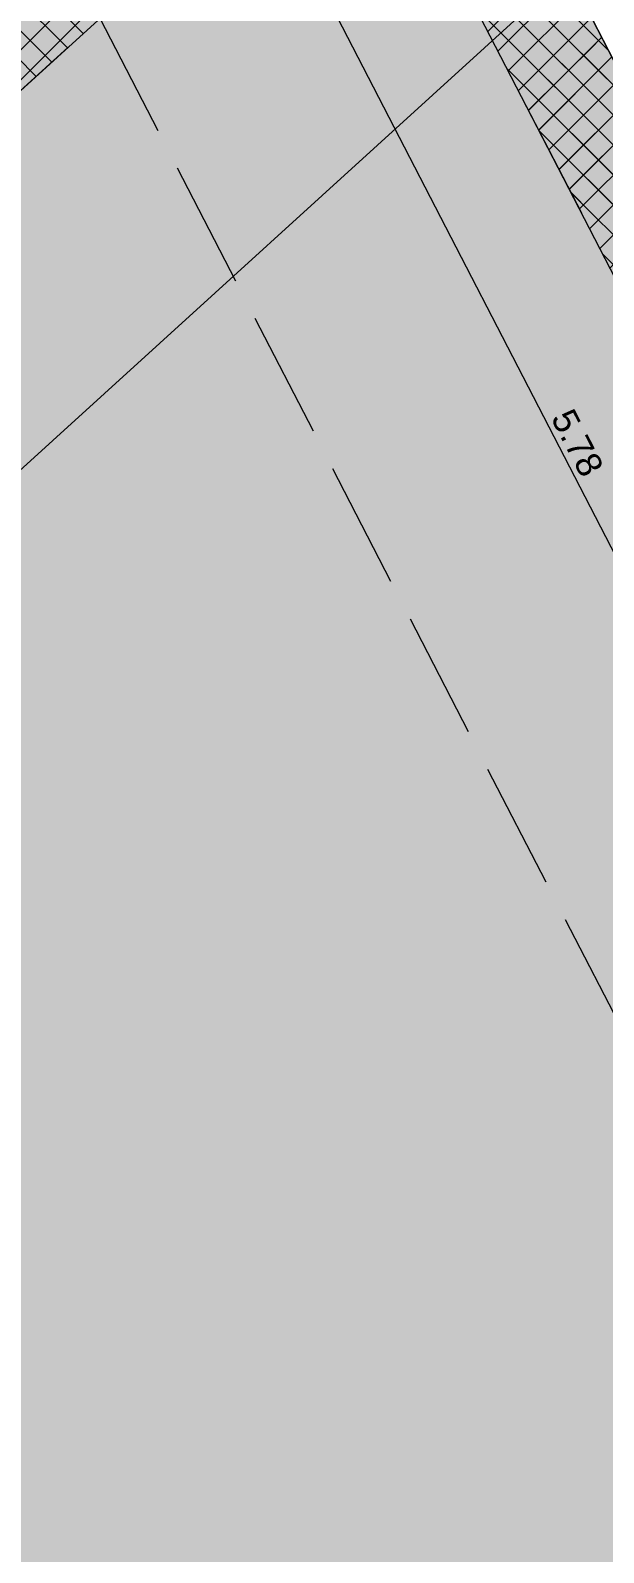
# Model space of a CAD drawing. Header units: metres. Extents: x 2688579.7 to 2688666, y 1281656.9 to 1281721.4.
# Drawn here: x 2688617.67 to 2688619.7, y 1281664.22 to 1281669.62 of the extents above; entities that cross this region are included whole.
import ezdxf

# ---------------------------------------------------------------- set-up
doc = ezdxf.new("R2010")
doc.units = ezdxf.units.M
doc.linetypes.add('Strich 9_3mm', pattern=[0.6, 0.45, -0.15])
for name, color, linetype in [('00 11 Geometer', 7, 'Continuous'), ('00 80 Plangrafik', 7, 'Continuous'), ('01 11 AW tragend', 7, 'Continuous'), ('02 11 Fundamente', 7, 'Continuous'), ('02 12 Unterzüge_Deckenabsätze', 7, 'Continuous'), ('03 14 Rampen', 7, 'Continuous'), ('07 11 Bemassung aussen', 7, 'Continuous'), ('07 12 Bemassung innen', 7, 'Continuous'), ('09 11 Raumdefinitionen.SIA 416', 7, 'Continuous')]:
    doc.layers.add(name, color=color, linetype=linetype)
doc.styles.add('ERSTELLTER_STIL_1', font='arial.ttf')
doc.dimstyles.new('ERSTELLTER_STIL__2', dxfattribs={"dimtxt": 0.08999999761581422, "dimasz": 0.07125000000000001, "dimexe": 0.18, "dimexo": 0.05, "dimgap": 0.09, "dimtad": 1, "dimzin": 0, "dimdsep": 46, "dimtxsty": 'ERSTELLTER_STIL_1', "dimblk": 'ARROWHEAD_6', "dimblk1": 'ARROWHEAD_6', "dimblk2": 'ARROWHEAD_6', "dimcen": 0.09, "dimclrd": 7, "dimclre": 7, "dimclrt": 7, "dimazin": 0, "dimtfac": 1, "dimtdec": 4, "dimtmove": 0, "dimatfit": 3, "dimfxl": 1, "dimtolj": 1, "dimtzin": 0, "dimarcsym": 0})
pattern_1 = [(44.99999999999999, (-190.4483196355036, -7.138988810048026), (-0.05303300858899104, 0.05303300858899108), []), (135.0000000000002, (-190.4483196355036, -7.138988810048026), (0.0530330085889909, 0.05303300858899123), [])]

# ---------------------------------------------------------------- blocks, each defined once
blk = doc.blocks.new('*D13')
at = {"layer": '07 11 Bemassung aussen', "color": 7, "linetype": 'Continuous', "lineweight": 5, "transparency": 16777216}
for p, q in [((227.138000304786, 20.87027169749154), (226.4547099775438, 21.62128849562995)), ((227.0906822333346, 20.92227984849082), (227.132288754134, 20.96013430565199)), ((223.1763735041531, 17.36096231322492), (227.0906822333346, 20.92227984849082)), ((218.0834199205262, 12.72728976500503), (223.1763735041531, 17.36096231322492))]:
    blk.add_line(p, q, dxfattribs=at)
at = {"layer": '07 11 Bemassung aussen', "color": 7, "linetype": 'Continuous', "lineweight": 18, "transparency": 16777216}
for p, q in [((227.0881808575758, 20.86930586318375), (227.0931836090934, 20.97525383379789)), ((223.1788748799119, 17.41393629853199), (223.1738721283943, 17.30798832791785))]:
    blk.add_line(p, q, dxfattribs=at)
at = {"layer": '07 11 Bemassung aussen', "color": 7, "lineweight": 18, "transparency": 16777216, "insert": (225.0328564670389, 19.07436332488127), "char_height": 0.08999999761581422, "attachment_point": 7, "rotation": 42.29656170147634, "style": 'ERSTELLTER_STIL_1'}
blk.add_mtext('\\A1;{\\pql;\\fArial|b0|i0|c0|p38;5.29}', dxfattribs=at)
blk = doc.blocks.new('ARROWHEAD_6')
at = {"color": 0, "linetype": 'Continuous', "lineweight": 0}
for p, q in [((0, 0), (-1, 0)), ((-0.5, -0.5), (0.5, 0.5))]:
    blk.add_line(p, q, dxfattribs=at)
blk = doc.blocks.new('*D16')
at = {"layer": '07 11 Bemassung aussen', "color": 7, "linetype": 'Continuous', "lineweight": 5, "transparency": 16777216}
for p, q in [((225.81199239111, 21.85724288426768), (221.4001992362794, 30.4062463499589)), ((226.478476811365, 22.20118839965817), (225.7495094767111, 21.82499799219982)), ((228.4624022574736, 16.72138035901861), (225.81199239111, 21.85724288426768)), ((228.8178606149429, 16.90481796722685), (228.3999193430747, 16.68913546695075)), ((228.4881981711279, 16.67139402749948), (228.4624022574736, 16.72138035901861))]:
    blk.add_line(p, q, dxfattribs=at)
at = {"layer": '07 11 Bemassung aussen', "color": 7, "linetype": 'Continuous', "lineweight": 18, "transparency": 16777216}
for p, q in [((225.7614708943277, 21.87336982951091), (225.8625138878922, 21.84111593902445)), ((228.4118807606913, 16.73750730426184), (228.5129237542558, 16.70525341377538))]:
    blk.add_line(p, q, dxfattribs=at)
at = {"layer": '07 11 Bemassung aussen', "color": 7, "lineweight": 18, "transparency": 16777216, "insert": (227.0982872748076, 19.40396042659769), "char_height": 0.08999999761581422, "attachment_point": 7, "rotation": 297.29641936898753, "style": 'ERSTELLTER_STIL_1'}
blk.add_mtext('\\A1;{\\pql;\\fArial|b0|i0|c0|p38;5.78}', dxfattribs=at)
blk = doc.blocks.new('*D342')
at = {"layer": '07 12 Bemassung innen', "color": 7, "linetype": 'Continuous', "lineweight": 5, "transparency": 16777216}
for p, q in [((226.1567840823363, 22.17028209395161), (226.4678076327882, 22.33079486925064)), ((226.3891068708716, 21.72011319987739), (226.1245382122946, 22.23276450364828)), ((221.9255098451768, 19.98660960397172), (226.1567840823363, 22.17028209395161)), ((221.9577557152185, 19.92412719427505), (221.8932639751351, 20.0490920136684)), ((221.6144862947247, 19.82609682867263), (221.9255098451768, 19.98660960397172))]:
    blk.add_line(p, q, dxfattribs=at)
at = {"layer": '07 12 Bemassung innen', "color": 7, "linetype": 'Continuous', "lineweight": 18, "transparency": 16777216}
for p, q in [((226.172910236819, 22.22080384314542), (226.1406579278537, 22.11976034475781)), ((221.9416359996594, 20.03713135316553), (221.9093836906942, 19.93608785477792))]:
    blk.add_line(p, q, dxfattribs=at)
at = {"layer": '07 12 Bemassung innen', "color": 7, "lineweight": 18, "transparency": 16777216, "insert": (223.9264987810749, 21.03953401184172), "char_height": 0.08999999761581422, "attachment_point": 7, "rotation": 27.29731615814707, "style": 'ERSTELLTER_STIL_1'}
blk.add_mtext('\\A1;{\\pql;\\fArial|b0|i0|c0|p38;4.76}', dxfattribs=at)
blk = doc.blocks.new('*D488')
at = {"layer": '07 12 Bemassung innen', "color": 7, "linetype": 'Continuous', "lineweight": 5, "transparency": 16777216}
for p, q in [((226.4892606975026, 22.26110167274419), (225.5334355922406, 23.31166626657319)), ((221.6664451449733, 19.69834034995605), (225.5807536667585, 23.25965811836384)), ((222.5749521757174, 18.6997839043364), (221.6191270704554, 19.7503484981654)), ((221.6248386264058, 19.66048589034171), (221.6664451449733, 19.69834034995605))]:
    blk.add_line(p, q, dxfattribs=at)
at = {"layer": '07 12 Bemassung innen', "color": 7, "linetype": 'Continuous', "lineweight": 18, "transparency": 16777216}
for p, q in [((225.5832550393939, 23.31263210381838), (225.5782522941231, 23.20668413290929)), ((221.6689465176087, 19.75131433541059), (221.6639437723379, 19.6453663645015))]:
    blk.add_line(p, q, dxfattribs=at)
at = {"layer": '07 12 Bemassung innen', "color": 7, "lineweight": 18, "transparency": 16777216, "insert": (223.5229280081265, 21.41174147224765), "char_height": 0.08999999761581422, "attachment_point": 7, "rotation": 42.29656507969812, "style": 'ERSTELLTER_STIL_1'}
blk.add_mtext('\\A1;{\\pql;\\fArial|b0|i0|c0|p38;5.29}', dxfattribs=at)
blk = doc.blocks.new('A$C08e27e3d')
at = {"layer": '00 80 Plangrafik', "linetype": 'Continuous', "lineweight": 13, "true_color": 0xefefef}
h = blk.add_hatch(dxfattribs=at)
h.set_pattern_fill('ERDE_2_0001', style=0, pattern_type=2)
h.set_pattern_definition([(44.99999999999999, (42.96668038851521, 26.11339535268209), (-0.1378858172737545, 0.1378858172737546), []), (44.99999999999999, (42.92071844942396, 26.15935729177334), (-0.2757716345475089, 0.2757716345475091), []), (44.99999999999999, (42.8747565103327, 26.2053192308646), (-0.2757716345475089, 0.2757716345475091), []), (135.0000000000002, (42.82879457124147, 26.25128116995585), (0.04596193909125136, 0.04596193909125165), [0.194999992847442, -0.194999992847442])])
h.paths.add_polyline_path([(4.972225564197743, 40.7256992637494), (2.760680377799417, 40.33701121977851), (2.765910786720212, 40.25078676166263), (2.779992647089983, 40.01864398628134), (2.800511909319965, 39.68037879208418), (2.825054523821251, 39.27578707752068), (2.851206441005047, 38.84466474104038), (2.876553611282475, 38.4268076810928), (2.898681985064741, 38.06201179612749), (3.010034659802471, 37.51385141075242), (3.309830333306877, 36.03803499260646), (3.746675479514721, 33.88755964865852), (4.269176572362767, 31.31542248587746), (4.825940085787863, 28.57462061123221), (5.365572493726717, 25.91815113169161), (5.836680270116176, 23.59901115422458), (5.917030114244454, 23.49087996289314), (6.133356618810069, 23.1997575242077), (6.448575242084189, 22.77555054113161), (6.825601442337955, 22.2681657166282), (7.227350677842537, 21.7275097536608), (7.616738406869075, 21.20348935519275), (7.95668008768871, 20.74601122418739), (8.075613063112257, 20.61741351645606), (8.395817224257797, 20.2711889231961), (8.862400423437776, 19.76669023930856), (9.420470512964641, 19.16327025969451), (10.01513534515075, 18.520281779255), (10.59150277230856, 17.8970775928911), (11.09468064675048, 17.35301049550385), (11.22350562592865, 17.23366066413888), (11.57034211889908, 16.91233419246377), (12.07573245881565, 16.44411561410817), (12.68021897883222, 15.88408946270175), (13.32434401210267, 15.28734027187416), (13.94864989178086, 14.70895257525508), (14.49367895102068, 14.20401090647415), (14.58744564525344, 14.13556198097402), (14.83989444503575, 13.95127640622457), (15.20774842599386, 13.68274598485218), (15.64773066375383, 13.36156251948324), (16.11656423394186, 13.01931781274416), (16.57097221218407, 12.68760366726133), (16.96767767410665, 12.39801188566111), (17.15824340410916, 12.24898562861202), (17.6713049698173, 11.84776109250828), (18.418908934782, 11.26311962991517), (19.31310186255425, 10.56384259339797), (20.26593031668492, 9.818711335521996), (21.18944086072497, 9.096507208852522), (21.99568005822539, 8.466011565954837), (22.14588124951069, 8.379483834115721), (22.55026906927199, 8.14652456001292), (23.13951988636728, 7.807069625768262), (23.84431006965463, 7.401054913503563), (24.59531598799202, 6.968416305340657), (25.32321401023748, 6.549089683401363), (25.95868050524905, 6.183010929807502), (26.10909676843983, 6.134868492478011), (26.51287857049519, 6.005861635889946), (27.09882543013953, 5.819121043143941), (27.79573686609737, 5.59777739734062), (28.53241239709311, 5.364961381580613), (29.23765154185125, 5.143803678964545), (29.84025381909623, 4.957434972593042), (30.37356590756227, 4.801082701224551), (30.91840145838907, 4.654553850625524), (31.47476045433947, 4.517848422748727), (32.04264287817628, 4.390966419546922), (32.62204871266223, 4.273907842972884), (33.21297794056014, 4.166672694979374), (33.81543054463282, 4.069260977519159), (34.41586425669365, 3.983317118639196), (35.00073679842424, 3.9104855375091), (35.57004814818964, 3.850766221123115), (36.1237982843549, 3.804159156475469), (36.66198718528517, 3.770664330560402), (37.18461482934546, 3.750281730372148), (37.69168119490087, 3.743011342904943), (38.17558495198151, 3.742587888436892), (38.62872482066996, 3.742746098721227), (39.05110083405395, 3.743485977993986), (39.44271302522125, 3.744807530491213), (39.80356142725961, 3.746710760448947), (40.13364607325673, 3.749195672103236), (40.43296699630037, 3.752262269690114), (40.72914435671959, 3.757369675533827), (41.04979829630116, 3.76597700634774), (41.39492881972075, 3.778084257944512), (41.76453593165397, 3.793691426136791), (42.15861963677648, 3.812798506737238), (42.57717993976397, 3.835405495558508), (43.020216845292, 3.861512388413253), (43.49216633168126, 3.893328395439765), (43.99746433916081, 3.933062746362923), (44.5361108350256, 3.980715467584105), (45.10810578657058, 4.036286585504683), (45.71344916109069, 4.099776126526036), (46.35214092588092, 4.171184117049545), (47.02418104823619, 4.250510583476576), (48.05725254059766, 4.375439200097203), (49.09032412185292, 4.50036789068059), (50.12339575642164, 4.625296625869714), (51.1564674087235, 4.750225376307547), (52.1895390431782, 4.875154112637064), (53.2226106242054, 5.000082805501245), (54.25568211622476, 5.125011425543057), (54.94297647989075, 5.255579925608217), (56.79338439306591, 5.607110504184851), (59.48969308901601, 6.119340778844691), (62.7146898010069, 6.732008367159477), (66.15116176230435, 7.384850886700933), (69.48189620617427, 8.017605955040807), (72.38968036588221, 8.570011189750808), (72.60056083089762, 8.624323142721963), (73.16831592916219, 8.770547631525549), (73.99561621550356, 8.983617600996737), (74.98513224474925, 9.238465995970714), (76.0395345717269, 9.510025761282645), (77.0614937512641, 9.773229841767716), (77.9536803381884, 10.00301118226111), (78.15148500621063, 10.12330856019903), (78.68403603514741, 10.44718611599712), (79.46003896230394, 10.9191219826319), (80.38819932498541, 11.4835942930799), (81.37722266049695, 12.08508118031763), (82.33581450614378, 12.66806077732161), (83.17268039923101, 13.17701121706836), (82.97934803750911, 13.48999663860295), (82.45883783293726, 14.33264969672416), (81.70038010640627, 15.56051558170815), (80.79320517880706, 17.02913948383107), (79.82654337103043, 18.59406659336909), (78.88962500396724, 20.11084210059837), (78.0716803985083, 21.43501119579509), (77.72398480099025, 21.99787988363929), (77.3762777715582, 22.56074150991333), (77.0285624289969, 23.12359800107019), (76.68084189209128, 23.68645128356285), (76.33311927962598, 24.24930328384424), (75.98539771038588, 24.81215592836735), (75.63768030315578, 25.37501114358514), (75.53792520572102, 25.53317149398379), (75.26935378905353, 25.95898782190128), (74.87800686660842, 26.57946304241989), (74.40992525184095, 27.32160007062191), (73.9111497582062, 28.11240182158965), (73.42772119915941, 28.87887121040539), (73.00568038815572, 29.54801115215145), (72.26462912149753, 30.72297882389258), (71.52360917838621, 31.89796625617815), (70.78261201649758, 33.07296805936704), (70.04162909350748, 34.24797884381812), (69.30065186709174, 35.42299321989027), (68.55967179492615, 36.59800579794238), (67.81868033468663, 37.77301118833334), (67.44664341293156, 38.36634250303678), (66.48717977261583, 39.89651273569306), (65.17526010116373, 41.98878631912102), (63.74585508599949, 44.26842768613954), (62.43393541454739, 46.36070126956752), (61.47447177423166, 47.89087150222381), (61.10243485247656, 48.48420281692729), (59.2482401750363, 47.99240514062279), (57.39570381955841, 47.49780633678063), (55.54416245725795, 47.00152685641584), (53.69295275934994, 46.50468715054352), (52.89225055860791, 46.29007024799834), (52.89283545432116, 46.29007132714172), (52.51748619879152, 46.18946272679824), (52.14210600519164, 46.08890638499226), (51.76668934717651, 45.98841163645952), (51.39123069840107, 45.88798781593574), (51.01572453252032, 45.78764425815663), (50.64016532318919, 45.68739029785794), (50.26454754406265, 45.58723526977535), (50.26490287056731, 45.58750406462227), (49.98887504157159, 45.51380886633656), (48.13468036413133, 45.02201119003207), (46.65219582942129, 44.63249577738785), (45.16805297274888, 44.24578149228132), (43.68291512289906, 43.8607478836974), (42.19744560865675, 43.47627450062102), (40.71230775880693, 43.09124089203709), (39.22816490213452, 42.70452660693056), (37.74568036742448, 42.31501119428635), (37.67548795068288, 42.54146893001153), (37.48650836681446, 43.15116283282705), (37.2111381153538, 44.03957394619286), (36.88177369583545, 45.10218331356885), (36.53081160779396, 46.23447197841502), (36.19064835076392, 47.33192098419128), (35.89368042427986, 48.29001137435757), (35.71664549439504, 48.20105801032327), (35.24001298481488, 47.96156818536075), (34.54549131565088, 47.6125973001806), (33.71478890701451, 47.19520075549337), (32.82961417901717, 46.75043395200965), (31.9716755517704, 46.31935229044), (31.22268144538566, 45.94301117149502), (30.6666755524513, 45.8224105887049), (29.16973661694175, 45.49771671191111), (26.98848275379754, 45.02459134847847), (24.37953207795903, 44.45869630577182), (21.59950270436667, 43.85569339115599), (18.90501274796088, 43.27124441199583), (16.55268032368213, 42.76101117565617), (16.02995146368806, 42.66913945794494), (14.62260453260149, 42.4217925253823), (12.57189900376576, 42.06137270882485), (10.11909435052431, 41.63028233912915), (7.505450046220517, 41.17092374715181)])
h.paths.add_polyline_path([(20.50969285236803, 33.33667135090184), (19.30145629197781, 33.06125227197689), (19.46721148662209, 32.74005822216481), (20.67544804728198, 33.01547730115124), (21.90705885702957, 30.62890918239704), (20.03895050471397, 30.20307147925667), (20.11673805779191, 29.86182509233638), (21.97212767177851, 30.28476354270581), (22.4833284107462, 29.29417838686933), (17.38173597397389, 28.13126382522705), (18.64856190586411, 22.57382237079077), (21.573532005613, 23.24057306942524), (21.9812482768381, 21.45196166645729), (23.33273241786503, 20.30982045370459), (22.35164428027534, 19.14890878700567), (23.64998228360469, 18.0515851358964), (24.63096336945648, 19.21268358877827), (24.83855071107413, 19.03725122452804), (26.91439107634355, 20.92589314839987), (28.70883540682053, 17.44868785261897), (27.7899183073099, 16.612642152595), (27.95608833432269, 16.290644257561), (28.87500543362208, 17.12668995739001), (32.05857862790802, 10.95768410529287), (35.97274193567472, 14.51928325962584), (38.41397327412295, 9.788758858204858), (52.53531242637226, 17.07620796051864), (58.92086826156458, 18.22456638840194), (58.93856802386216, 18.12614521085943), (66.22173153717608, 19.43592696900097), (66.20403183888914, 19.53434779060644), (68.35204862090615, 19.92064042331188), (71.19401457452449, 23.81274511818807), (69.19575274571946, 27.02426903513794), (72.77833034524025, 28.87309165829926), (61.39694204909574, 47.13788239537644), (61.33245083462126, 47.10459982427924), (60.96558531325198, 47.81550454649484), (58.56628398485046, 46.57733450027196), (58.9331736893611, 45.86638291644513), (57.30550457157406, 45.02637682294957), (57.29558930363379, 45.03261480419517), (57.17965157157911, 45.1039434427891), (57.06241769567535, 45.17312111793232), (56.94392757757529, 45.24012428435216), (56.8242215465057, 45.3049301368904), (56.70334034554065, 45.36751661826531), (56.58132511773439, 45.427862426579), (56.45821739211792, 45.48594702256778), (55.69098901591511, 45.78568379248994), (54.89523690138452, 45.99842796917704), (54.08079101286867, 46.12155151352903), (53.25771223980391, 46.15353347444998), (52.43616811406673, 46.09397877723038), (51.62630720996106, 45.94362310392428), (50.83813377838916, 45.70432380543316), (50.01961933121873, 45.40195373120195), (37.9670233584736, 40.94956519785821), (35.09103240861822, 46.52172212654668), (15.95635811868888, 42.15994849609168)], flags=0)
at = {"layer": '01 11 AW tragend', "linetype": 'Continuous', "lineweight": 0, "true_color": 0xffffff}
for points in [[(32.16028094875981, 11.52381154203596), (32.32645109166825, 11.20181343038619), (35.97274193567469, 14.51928326374112), (35.80657179276625, 14.84128137539089)], [(35.97274193567472, 14.51928325962582), (38.2534653669407, 10.09978492099056), (38.56449142949251, 10.26029282862611), (36.2407595968522, 14.7631311969272)]]:
    blk.add_hatch(color=7, dxfattribs=at).paths.add_polyline_path(points)
at = {"layer": '01 11 AW tragend', "linetype": 'Continuous', "lineweight": 5, "true_color": 0x4e4e4e}
h = blk.add_hatch(dxfattribs=at)
h.set_pattern_fill('BETON_0001', color=251, style=0, pattern_type=2)
h.set_pattern_definition(pattern_1)
h.paths.add_polyline_path([(32.16028094875981, 11.52381154203596), (32.32645109166825, 11.20181343038619), (35.97274193567469, 14.51928326374112), (35.80657179276625, 14.84128137539089)])
h = blk.add_hatch(dxfattribs=at)
h.set_pattern_fill('BETON_0001', color=251, style=0, pattern_type=2)
h.set_pattern_definition(pattern_1)
h.paths.add_polyline_path([(35.97274193567472, 14.51928325962582), (38.2534653669407, 10.09978492099056), (38.56449142949251, 10.26029282862611), (36.2407595968522, 14.7631311969272)])
at = {"layer": '02 12 Unterzüge_Deckenabsätze', "linetype": 'Continuous', "lineweight": 13, "true_color": 0x3494fd}
h = blk.add_hatch(dxfattribs=at)
h.set_pattern_fill('BETON_0001', color=150, style=0, pattern_type=2)
h.set_pattern_definition(pattern_1)
h.paths.add_polyline_path([(36.53250604191916, 13.43617253814264), (36.76184172991552, 12.99180880069582, 0.2746649753486114), (36.91477215658696, 13.07073604246234, -0.325819987168627), (37.07284997787593, 13.15231984949376), (37.02698782450165, 13.24118301896164), (36.88937661445087, 13.50782049468214), (36.84351446325147, 13.59668366527242, 0.2425596265921842), (36.68543648586976, 13.51509978334652, -0.3127975009223714)])
at = {"layer": '00 11 Geometer', "color": 250, "linetype": 'Continuous', "lineweight": 13, "true_color": 0x3f3f3f}
blk.add_open_spline([(61.10243485247656, 48.48420281692729), (56.77352997377159, 47.34081434957805), (52.4635852428363, 46.16539965738131), (48.13468036413133, 45.02201119003207), (44.67800041448561, 44.10900244983433), (41.2023603170702, 43.22801993448409), (37.74568036742448, 42.31501119428635), (37.74568036742448, 42.31501119428635), (36.51101375635653, 46.29834470393457), (35.89368042427986, 48.29001137435757), (35.89368042427986, 48.29001137435757), (32.77968142585769, 46.72534450430744), (31.22268144538566, 45.94301117149502), (31.22268144538566, 45.94301117149502), (21.44268032567516, 43.82167784365215), (16.55268032368213, 42.76101117565617), (16.55268032368213, 42.76101117565617), (7.358013710788782, 41.1450112190409), (2.760680377799417, 40.33701121977851), (2.760680377799417, 40.33701121977851), (2.852681969608511, 38.82034512477316), (2.898681985064741, 38.06201179612749), (2.898681985064741, 38.06201179612749), (4.857346937842067, 28.42001115491934), (5.836680270116176, 23.59901115422458), (5.836680270116176, 23.59901115422458), (7.250013421140011, 21.69701122663304), (7.95668008768871, 20.74601122418739), (7.95668008768871, 20.74601122418739), (10.0486806438671, 18.48401050067827), (11.09468064675048, 17.35301049550385), (11.09468064675048, 17.35301049550385), (13.36067895529732, 15.25367757499539), (14.49367895102068, 14.20401090647415), (14.49367895102068, 14.20401090647415), (16.14301102872878, 13.00001188282244), (16.96767767410665, 12.39801188566111), (16.96767767410665, 12.39801188566111), (20.31968006337001, 9.776678227431553), (21.99568005822539, 8.466011565954837), (21.99568005822539, 8.466011565954837), (24.63768051177203, 6.944010933473187), (25.95868050524905, 6.183010929807502), (25.95868050524905, 6.183010929807502), (28.60930300305984, 5.333717593874063), (29.84025381909623, 4.957434972593042), (31.07120463935598, 4.581152350021007), (32.39626387633277, 4.285094314451996), (33.81543054463282, 4.069260977519157), (35.23459722133293, 3.853427639308798), (36.52668118368777, 3.744678008936125), (37.69168119490087, 3.743011342904943), (38.85668119028151, 3.741344676896411), (39.77044249357601, 3.744428238438006), (40.43296699630037, 3.752262269690114), (41.09549149855911, 3.760096300936716), (41.95790802579259, 3.796513086969954), (43.020216845292, 3.861512388413253), (44.08252568015769, 3.926511690796765), (45.41718103768528, 4.05617725272498), (47.02418104823619, 4.250510583476576), (49.43468106569662, 4.542010579801577), (51.84518209969565, 4.833511419904831), (54.25568211622476, 5.125011425543057), (54.25568211622476, 5.125011425543057), (66.34501369887903, 7.421677856550964), (72.38968036588221, 8.570011189750808), (72.38968036588221, 8.570011189750808), (76.09901367299199, 9.525344516228365), (77.9536803381884, 10.00301118226111), (77.9536803381884, 10.00301118226111), (81.43301373099848, 12.11901121547766), (83.17268039923101, 13.17701121706836), (83.17268039923101, 13.17701121706836), (79.77201372868126, 18.68234452860381), (78.0716803985083, 21.43501119579509), (77.2604064339207, 22.74838120428235), (76.44901363862618, 24.06167781058088), (75.63768030315578, 25.37501114358515), (75.63768030315578, 25.37501114358515), (73.88301371953781, 28.15701115348356), (73.00568038815572, 29.54801115215145), (71.2765175777854, 32.28957514030248), (69.54768033869505, 35.03134452163562), (67.81868033468663, 37.77301118833334), (67.81868033468663, 37.77301118833334), (61.10243485247656, 48.48420281692729), (61.10243485247656, 48.48420281692729)], degree=3, knots=[0, 0, 0, 0, 1, 1, 1, 2, 2, 2, 3, 3, 3, 4, 4, 4, 5, 5, 5, 6, 6, 6, 7, 7, 7, 8, 8, 8, 9, 9, 9, 10, 10, 10, 11, 11, 11, 12, 12, 12, 13, 13, 13, 14, 14, 14, 15, 15, 15, 16, 16, 16, 17, 17, 17, 18, 18, 18, 19, 19, 19, 20, 20, 20, 21, 21, 21, 22, 22, 22, 23, 23, 23, 24, 24, 24, 25, 25, 25, 26, 26, 26, 27, 27, 27, 28, 28, 28, 29, 29, 29, 29], dxfattribs=at)
at = {"layer": '00 80 Plangrafik', "color": 254, "linetype": 'Continuous', "lineweight": 13, "true_color": 0xdfdfdf, "flags": 128}
blk.add_lwpolyline([(31.7014071598031, 24.10418128258522), (38.78665202749306, 10.37494303009164), (38.56449142949262, 10.26029282862613), (31.47925388046139, 23.98953700567487)], close=True, dxfattribs=at)
at = {"layer": '01 11 AW tragend', "color": 7, "linetype": 'Continuous', "lineweight": 18, "flags": 128}
for points in [[(38.56449142949251, 10.2602928286261), (36.24075959685217, 14.76313119692718)], [(32.05843341647241, 10.95796549356802), (35.97274193567469, 14.51928325962581)], [(35.97274193567472, 14.51928325962584), (38.2534653669407, 10.09978492099055)]]:
    blk.add_lwpolyline(points, dxfattribs=at)
at = {"layer": '02 11 Fundamente', "color": 7, "linetype": 'Strich 9_3mm', "lineweight": 5, "flags": 128}
blk.add_lwpolyline([(25.67654267562952, 31.85416955426847), (23.84448062427282, 30.90871680884943), (17.81920132728916, 42.58427149643902), (14.74826673863257, 41.88424803289264), (19.30145629197779, 33.06125227197685), (19.46721148774137, 32.74005822274247), (20.69882229680266, 30.35349010350931), (20.03895050471397, 30.20307147925667), (20.11216764742449, 29.881880839433), (16.06477216255101, 28.95927730301729), (17.82054842807386, 21.25685855936783), (20.74551852782267, 21.92360925800228), (20.99045923281636, 20.84907834294605), (22.62271134866432, 19.46965970641198), (22.35164428027537, 19.14890878700565), (23.64998228360474, 18.05158513589645), (23.92109683622508, 18.37239224291336), (24.86530186906504, 17.57444319670712), (26.51772234069179, 19.0778490610464), (31.13951559739286, 10.12191531035402), (32.05843341647241, 10.95796549356802), (35.05382424164154, 13.68323319018162), (37.34759817389076, 9.23844601877271), (40.01353572260592, 10.61422801317866), (27.28771014903259, 35.27384483930181)], dxfattribs=at)
at = {"layer": '02 12 Unterzüge_Deckenabsätze', "color": 150, "linetype": 'Continuous', "lineweight": 13, "true_color": 0x3494fd, "flags": 128}
blk.add_lwpolyline([(36.76184172991552, 12.99180880069582), (36.53250604191916, 13.43617253814264)], dxfattribs=at)
at = {"layer": '03 14 Rampen', "color": 253, "linetype": 'Continuous', "lineweight": 13, "true_color": 0x9f9f9f, "flags": 128}
blk.add_lwpolyline([(37.21163879120249, 12.88179816187589), (41.65489036875542, 15.1747797000589), (40.43961624194523, 17.52969127519835), (35.99636466439225, 15.23670973701534)], close=True, dxfattribs=at)
at = {"layer": '09 11 Raumdefinitionen.SIA 416', "color": 41, "linetype": 'Continuous', "lineweight": 0, "true_color": 0xffd6a8, "flags": 128}
blk.add_lwpolyline([(16.47451567005839, 41.91908501703215), (22.51150793138606, 30.22083324866036), (27.05393993511493, 32.56499777829205), (31.66279631571456, 23.63413275632739), (27.12036436537963, 21.28996828555644), (32.16028094875981, 11.52381152222836), (36.07458947054508, 15.08512929063617), (38.56449111596044, 10.26029282885883), (52.42156935548317, 17.41136745431891), (52.67810706999555, 17.45750239607397), (51.57132359135829, 23.61187678711856), (45.41190866321637, 20.43325339703438), (45.27404026777964, 20.7004099428258), (43.48582569667263, 24.16541897167797), (43.48581507165062, 24.1654134885361), (43.25651806358434, 24.60973643650507), (43.52311183236571, 24.74731464134485), (40.33612383711207, 30.92270087107531), (38.1803088057527, 35.09999622330582), (40.08492262084656, 36.08292773730006), (37.7979666829994, 40.51399534249968), (34.9044018061621, 46.12020128076981)], close=True, dxfattribs=at)
at = {"layer": '07 11 Bemassung aussen', "color": 7, "linetype": 'Continuous', "lineweight": 5}
for base, p1, p2, angle, picture, middle, turn in [((35.36367275560639, 14.71825407421965), (38.41397327412295, 9.788758858204858), (36.07458947054508, 15.08512929063618), 117.2964193689879, '*D16', (36.74356370577667, 12.181730755093), 297.2964193689875), ((36.64236259783098, 13.78329103844279), (32.05843341647241, 10.95796549356802), (35.97274193567472, 14.51928325962584), 42.29656170147613, '*D13', (34.64071660676302, 12.04732583251448), 42.29656170147634)]:
    dim = blk.add_linear_dim(base=base, p1=p1, p2=p2, angle=angle, dimstyle='ERSTELLTER_STIL__2', dxfattribs=at)
    dim.commit()
    dim.dimension.update_dxf_attribs({"geometry": picture, "text_midpoint": middle, "dimtype": 128, "text_rotation": turn, "insert": (-190.4483196355036, -7.138988810048026)})
at = {"layer": '07 12 Bemassung innen', "color": 7, "linetype": 'Continuous', "lineweight": 5}
for base, p1, p2, angle, picture, middle, turn in [((35.70846444683272, 15.03129328390359), (29.5645211889298, 16.55377507705029), (35.96371763184214, 14.53669245404507), 27.29731615814675, '*D342', (33.56141854205933, 13.9941425711345), 27.29731615814707), ((35.13243403125492, 16.12066930831581), (32.16028094875986, 11.52381152222839), (36.07458947054508, 15.08512929063618), 42.29656507969845, '*D488', (33.13078814124992, 14.38470398319328), 42.29656507969812)]:
    dim = blk.add_linear_dim(base=base, p1=p1, p2=p2, angle=angle, dimstyle='ERSTELLTER_STIL__2', dxfattribs=at)
    dim.commit()
    dim.dimension.update_dxf_attribs({"geometry": picture, "text_midpoint": middle, "dimtype": 128, "text_rotation": turn, "insert": (-190.4483196355036, -7.138988810048026)})

msp = doc.modelspace()

# ---------------------------------------------------------------- block references
msp.add_blockref('A$C08e27e3d', (2688582.858319622, 1281655.97698879))

doc.saveas('drawing.dxf')
